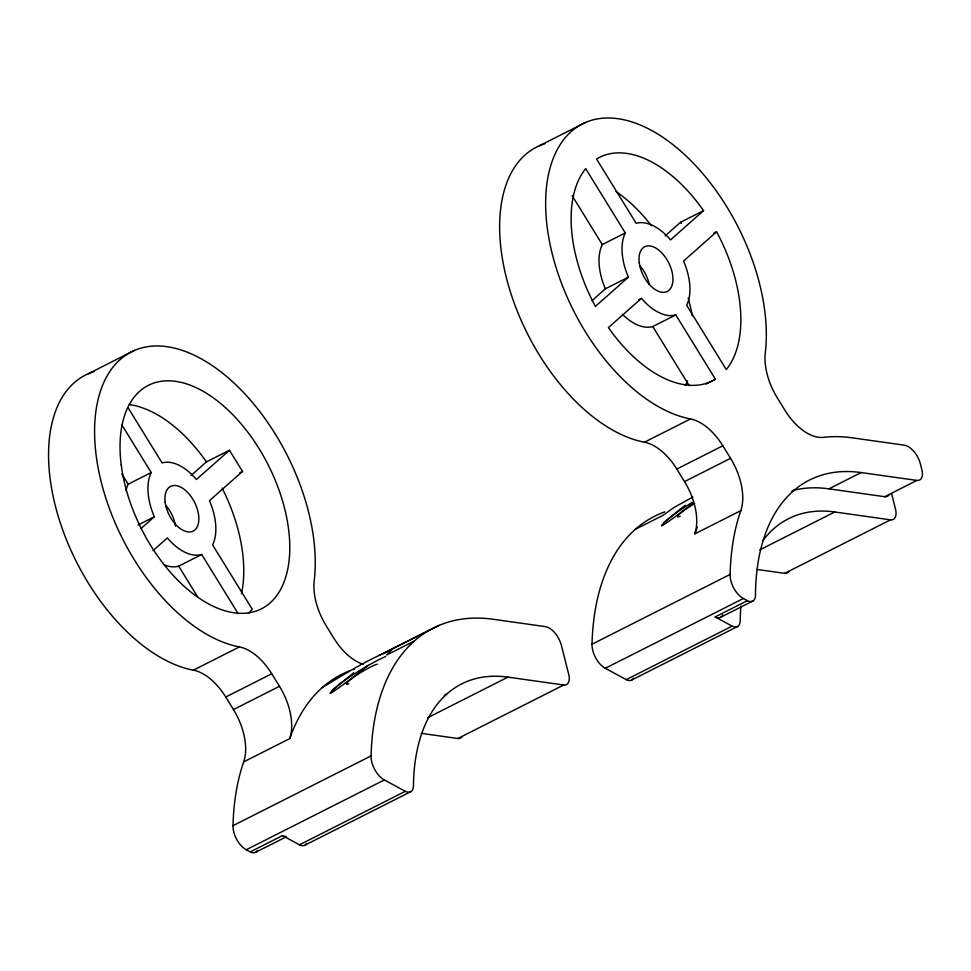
<?xml version="1.0" encoding="UTF-8"?>
<svg xmlns="http://www.w3.org/2000/svg" width="971" height="971" viewBox="0 0 971 971"><rect width="100%" height="100%" fill="white"/><g stroke="black" fill="none" stroke-linecap="round" stroke-linejoin="round"><path stroke-width="1.46" d="M191.032 475.523L206.447 461.88L229.459 450.253L242.507 471.408L209.469 500.66A50.091 28.402 63.2 0 1 212.588 544.889L252.205 609.193A125.21 70.992 63.2 0 1 248.43 613.296M141.111 528.467L154.328 516.766A50.091 28.402 63.2 0 1 151.209 472.537L121.897 424.958M229.459 450.253L196.433 479.492A50.091 28.402 63.2 0 0 162.084 462.912L128.014 407.614M153.054 550.606L167.364 537.934A50.091 28.402 63.2 0 0 201.713 554.514L238.162 613.672M592.189 300.5L605.394 288.8L628.407 277.172A50.091 28.402 63.2 0 1 625.3 232.943L585.683 168.638A125.21 70.992 63.2 0 0 595.381 306.411L628.407 277.172M665.123 235.929L680.537 222.274L703.55 210.646A125.21 70.992 63.2 0 0 596.558 159.013L636.175 223.318A50.091 28.402 63.2 0 1 670.524 239.898L703.55 210.646M715.409 379.212L675.792 314.907A50.091 28.402 63.2 0 1 641.455 298.34L608.416 327.579A125.21 70.992 63.2 0 0 715.409 379.212L705.941 384.006M716.586 231.814L683.56 261.053A50.091 28.402 63.2 0 1 686.667 305.282L726.284 369.587A125.21 70.992 63.2 0 0 716.586 231.814L713.879 233.186M692.869 497.006L674.117 507.445L662.865 515.419L635.252 529.377M88.41 373.689L134.435 350.422M539.475 145.723L585.513 122.455M125.963 490.513A50.091 28.402 63.2 0 1 128.196 484.177L151.209 472.537M605.394 288.8A50.091 28.402 63.2 0 1 602.287 244.571L625.3 232.943M239.801 472.78L242.507 471.408M138.088 524.983L154.328 516.766M638.748 299.699L641.455 298.34M164.245 564.904A50.091 28.402 63.2 0 0 178.7 566.142L201.713 554.514M622.508 314.373A50.091 28.402 63.2 0 0 652.779 326.547L675.792 314.907M93.969 371.662A162.776 92.294 63.2 0 0 60.675 524.037A162.776 92.294 63.2 0 0 193.375 670.172L239.4 646.917A50.091 28.402 63.2 0 1 271.759 673.765L279.478 686.303A50.091 28.402 63.2 0 1 289.734 738.603L243.697 761.871A275.473 156.185 63.2 0 0 233.004 825.666A18.777 10.645 63.2 0 0 246.27 849.734L250.263 851.895A12.526 7.1 63.2 0 0 257.461 850.45M545.047 143.684A162.776 92.294 63.2 0 0 511.753 296.07A162.776 92.294 63.2 0 0 644.441 442.206L690.478 418.938A50.091 28.402 63.2 0 1 722.825 445.798L730.556 458.336A50.091 28.402 63.2 0 1 740.8 510.637A275.473 156.185 63.2 0 0 730.107 574.431A18.777 10.645 63.2 0 0 743.373 598.5L747.354 600.661A12.526 7.1 63.2 0 0 755.487 595.102A237.907 134.884 63.2 0 1 861.119 472.561L916.891 480.427A12.526 7.1 63.2 0 0 921.928 469.976L920.472 464.187A18.777 10.645 63.2 0 0 904.122 445.143L852.344 437.848A275.473 156.185 63.2 0 0 823.59 437.338A50.091 28.402 63.2 0 1 784.908 410.211L777.188 397.673A50.091 28.402 63.2 0 1 765.294 352.704A162.776 92.294 63.2 0 0 654.381 132.02A162.776 92.294 63.2 0 0 547.159 226.947A162.776 92.294 63.2 0 0 690.478 418.938M193.375 670.172A50.091 28.402 63.2 0 1 225.733 697.02L271.759 673.765M644.441 442.206A50.091 28.402 63.2 0 1 676.799 469.054L722.825 445.798M243.697 761.871A50.091 28.402 63.2 0 0 233.453 709.57L279.478 686.303M740.8 510.637L694.775 533.892A50.091 28.402 63.2 0 0 684.531 481.604L730.556 458.336M322.263 687.565C341.088 676.217 359.853 664.334 379.977 655.049M414.314 641.042L386.701 655L391.495 649.951L381.178 654.454M791.838 491.508L793.853 490.501M792.47 490.586A237.907 134.884 63.2 0 1 828.906 488.838L861.119 472.561M444.317 695.26L446.915 693.949M427.556 717.775L507.967 677.139L563.726 685.004A12.526 7.1 63.2 0 0 568.775 674.566L561.456 645.63A18.777 10.645 63.2 0 0 545.107 626.598L493.329 619.292A275.473 156.185 63.2 0 0 371.08 755.887L233.004 825.666M759.71 549.914L834.757 511.984L890.528 519.849A12.526 7.1 63.2 0 0 895.565 509.399L891.548 493.486M633.444 678.231A12.526 7.1 63.2 0 1 626.259 679.639L605.285 668.291A18.777 10.645 63.2 0 1 592.019 644.222L730.107 574.431M828.906 488.838L884.678 496.703L916.891 480.427M421.183 733.336L457.863 738.506L563.726 685.004M756.785 569.419L784.665 573.351L890.528 519.849M246.27 849.734L384.358 779.944L405.332 791.304A12.526 7.1 63.2 0 0 413.452 785.806A212.867 120.695 63.2 0 1 507.967 677.139M605.285 668.291L743.373 598.5M250.263 851.895L282.476 835.606A12.526 7.1 63.2 0 0 286.227 836.529M740.922 606.013A212.867 120.695 63.2 0 0 740.242 620.639A12.526 7.1 63.2 0 1 732.122 626.137L715.142 616.937L747.354 600.661M256.004 852.113L285.535 837.184M720.883 617.168L753.108 600.879M282.476 835.606L299.469 844.806L405.332 791.304M626.259 679.639L732.122 626.137M305.197 845.037L411.061 791.535M631.987 679.882L737.851 626.38M381.761 654.163L430.141 629.766M379.345 655.364L439.098 625.385M680.537 222.274L681.411 223.536M572.174 195.693L602.287 244.571M652.779 326.547L689.228 385.705M676.799 469.054L684.531 481.604M121.861 473.884L128.196 484.177M178.7 566.142L197.72 597.007M225.733 697.02L233.453 709.57M639.84 265.666A25.04 14.201 63.2 0 1 649.211 284.272M592.019 644.222A275.473 156.185 63.2 0 1 664.771 511.899M616.051 191.542A125.21 70.992 63.2 0 1 651.541 225.794M688.184 298.231A125.21 70.992 63.2 0 1 692.299 315.891M687.589 380.875A125.21 70.992 63.2 0 1 685.247 385.499M663.618 523.114A37.566 4.552 -31.6 0 1 692.274 502.31M692.432 503.512A37.481 1.566 -38.1 0 1 661.821 525.736A37.481 1.566 -38.1 0 1 685.125 505.284M694.775 533.892A275.473 156.185 63.2 0 1 697.36 526.986M680.161 516.378A18.777 2.282 -31.6 0 1 679.931 513.732A18.777 2.282 -31.6 0 1 694.641 503.548M762.963 540.507A212.867 120.695 63.2 0 1 834.757 511.984M789.035 571.47A12.526 7.1 63.2 0 1 784.665 573.351M889.035 494.822A12.526 7.1 63.2 0 1 884.678 496.703M722.679 614.777A12.526 7.1 63.2 0 1 715.142 616.937M239.4 646.917A162.776 92.294 63.2 0 1 96.093 454.914A162.776 92.294 63.2 0 1 203.303 359.986A162.776 92.294 63.2 0 1 314.228 580.67A50.091 28.402 63.2 0 0 326.11 625.64L333.842 638.178A50.091 28.402 63.2 0 0 363.166 664.273M368.155 665.341A37.481 1.566 -38.1 0 1 331.087 692.942A37.481 1.566 -38.1 0 1 353.723 672.769M332.216 690.599A37.566 4.552 -31.6 0 1 385.621 656.517M289.734 738.603A275.473 156.185 63.2 0 1 348.977 671.131M353.189 669.589A275.473 156.185 63.2 0 1 354.33 669.213M348.759 683.863A18.777 2.282 -31.6 0 1 355.252 676.132A18.777 2.282 -31.6 0 1 377.379 664.237M462.232 736.637A12.526 7.1 63.2 0 1 457.863 738.506M384.358 779.944A18.777 10.645 63.2 0 1 371.08 755.887M306.654 843.398A12.526 7.1 63.2 0 1 299.469 844.806M165.75 505.272A25.04 14.201 63.2 0 1 175.545 526.209M129.277 404.591A125.21 70.992 63.2 0 1 206.447 461.88M222.153 488.122A125.21 70.992 63.2 0 1 241.463 593.669M639.246 262.692A25.04 14.201 63.2 0 0 666.822 291.676A25.04 14.201 63.2 0 0 661.87 252.97A25.04 14.201 63.2 0 0 639.246 262.692M121.241 464.988A125.21 70.992 63.2 0 0 259.123 609.897A125.21 70.992 63.2 0 0 234.375 416.365A125.21 70.992 63.2 0 0 121.241 464.988M165.167 502.298A25.04 14.201 63.2 0 0 192.744 531.271A25.04 14.201 63.2 0 0 187.791 492.576A25.04 14.201 63.2 0 0 165.167 502.298"/></g></svg>
